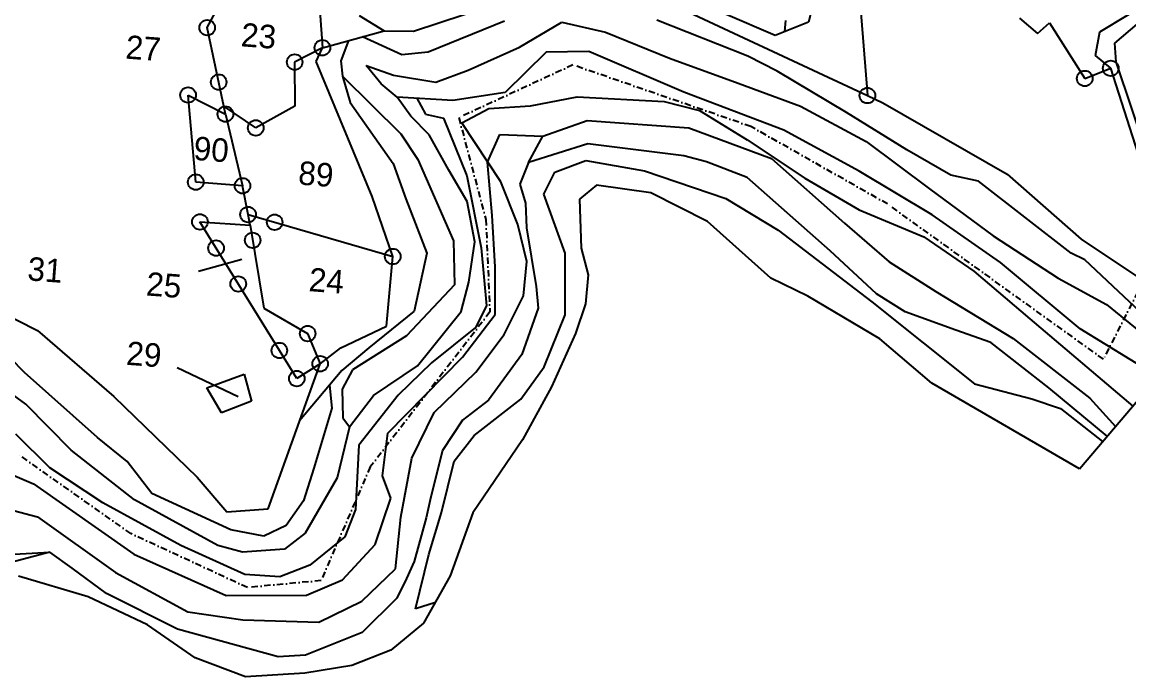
# Model space of a CAD drawing. Header units: metres. Extents: x 305256 to 309406, y 1922831 to 1926292.
# Drawn here: x 307521 to 308402, y 1922844 to 1923364 of the extents above; entities that cross this region are included whole.
import ezdxf

# ---------------------------------------------------------------- set-up
doc = ezdxf.new("R2010")
doc.units = ezdxf.units.M
doc.linetypes.add('DASHDOT', pattern=[1, 0.5, -0.25, 0, -0.25])
for name, color, linetype in [('LINE_WATER', 4, 'Continuous'), ('OFF', 1, 'Continuous'), ('POLY_HATCH', 12, 'Continuous'), ('POLY_PARCEL', 6, 'Continuous'), ('POLY_WATER', 4, 'Continuous'), ('TEXT_PARCEL', 7, 'Continuous'), ('V_BOUND_STREAM_LINE', 7, 'DASHDOT')]:
    doc.layers.add(name, color=color, linetype=linetype)
doc.styles.add('TEXT_MAP', font='')
doc.styles.get('TEXT_MAP').set_extended_font_data('Kruti Dev 050')
doc.dimstyles.get("Standard").update_dxf_attribs({"dimtxt": 0.18, "dimasz": 0.18, "dimexe": 0.18, "dimexo": 0.0625, "dimgap": 0.09, "dimtad": 0, "dimtih": 1, "dimtoh": 1, "dimdec": 4, "dimzin": 0, "dimdsep": 46, "dimtxsty": 'Standard', "dimcen": 0.09, "dimadec": 0, "dimazin": 0, "dimtfac": 1, "dimtdec": 4, "dimtofl": 0, "dimtmove": 0, "dimatfit": 3, "dimfxl": 1, "dimtolj": 1, "dimtzin": 0, "dimarcsym": 0})

msp = doc.modelspace()

# ---------------------------------------------------------------- linework, layer by layer
for centre in [(307668.31, 1923360.04), (307759.94, 1923344.09), (307737.88, 1923332.68), (308387.12, 1923327.7), (307677.45, 1923316.7), (308366.47, 1923319.62), (307653.09, 1923306.47), (308193.53, 1923306.05), (307682.81, 1923291.28), (307706.95, 1923280.3), (307659.22, 1923237.19), (307696.4, 1923234.27), (307700.85, 1923211.41), (307662.52, 1923205.58), (307721.96, 1923205.29), (307675.38, 1923184.78), (307704.45, 1923190.94), (307815.91, 1923178.06), (307693.04, 1923156.21), (307748.23, 1923116.74), (307725.72, 1923103.35), (307758.19, 1923092.78), (307739.58, 1923080.95)]:
    msp.add_circle(centre, 6.19)
at = {"layer": 'LINE_WATER'}
for p, q in [((308098.37, 1923337.49), (308026, 1923366)), ((307904.79, 1923365.33), (307844.09, 1923340.55)), ((307916.74, 1923344.58), (307950.49, 1923364.4)), ((307950.49, 1923364.4), (307985.13, 1923356.32)), ((308390.51, 1923347.61), (308408.26, 1923362.73)), ((307780.84, 1923349.8), (307774.54, 1923333.57)), ((307823.03, 1923338.3), (307791.73, 1923352.78)), ((307985.13, 1923356.32), (308035.98, 1923335.88)), ((307844.09, 1923340.55), (307823.03, 1923338.3)), ((307875.8, 1923326.17), (307916.74, 1923344.58)), ((307937.95, 1923340.43), (307905.25, 1923308.58)), ((307971.86, 1923341.17), (307937.95, 1923340.43)), ((308047.55, 1923308.74), (307971.86, 1923341.17)), ((308391.56, 1923332.9), (308390.51, 1923347.61)), ((307774.54, 1923333.57), (307775.96, 1923321.44)), ((308035.98, 1923335.88), (308090.73, 1923316)), ((308121.7, 1923325.54), (308098.37, 1923337.49)), ((308417.21, 1923256.27), (308391.56, 1923332.9)), ((307775.96, 1923321.44), (307822.29, 1923275.54)), ((307775.96, 1923321.44), (307782.03, 1923300.63)), ((307806.83, 1923315.34), (307794.75, 1923329.85)), ((307794.75, 1923329.85), (307816.58, 1923322.31)), ((307816.58, 1923322.31), (307850.33, 1923316.65)), ((307850.33, 1923316.65), (307875.8, 1923326.17)), ((308177.03, 1923292.64), (308121.7, 1923325.54)), ((307819.51, 1923304.85), (307806.83, 1923315.34)), ((308090.73, 1923316), (308140.24, 1923297.59)), ((307830.39, 1923289.58), (307819.51, 1923304.85)), ((307863.8, 1923302.01), (307819.51, 1923304.85)), ((307835.09, 1923303.85), (307841.98, 1923291.35)), ((307905.25, 1923308.58), (307863.8, 1923302.01)), ((307925.63, 1923297.87), (307962.61, 1923305.03)), ((307962.61, 1923305.03), (308031.78, 1923301.26)), ((308126.98, 1923278.57), (308047.55, 1923308.74)), ((307782.03, 1923300.63), (307816.25, 1923251.99)), ((307871, 1923284.38), (307892.28, 1923295.66)), ((307892.28, 1923295.66), (307925.63, 1923297.87)), ((308031.78, 1923301.26), (308059.84, 1923294.08)), ((308140.24, 1923297.59), (308192.65, 1923269.54)), ((307844.81, 1923274.9), (307830.39, 1923289.58)), ((307841.98, 1923291.35), (307856.3, 1923288.03)), ((307856.3, 1923288.03), (307874.96, 1923242.13)), ((307935.32, 1923273.79), (307970.5, 1923286.34)), ((307970.5, 1923286.34), (308051.36, 1923280.42)), ((308059.84, 1923294.08), (308097.79, 1923270.8)), ((308224.92, 1923262.98), (308177.03, 1923292.64)), ((307901.93, 1923237.48), (307871, 1923284.38)), ((308051.36, 1923280.42), (308117.36, 1923255.86)), ((308186.87, 1923245.82), (308126.98, 1923278.57)), ((307822.29, 1923275.54), (307835.79, 1923255.15)), ((307860.58, 1923246.84), (307844.81, 1923274.9)), ((307891.41, 1923253.01), (307901.19, 1923274.99)), ((307901.19, 1923274.99), (307935.32, 1923273.79)), ((307923.89, 1923252.75), (307935.32, 1923273.79)), ((308097.79, 1923270.8), (308143.69, 1923240.39)), ((308192.65, 1923269.54), (308243.05, 1923231.8)), ((307971.15, 1923267.57), (307923.89, 1923252.75)), ((308047.41, 1923258.15), (307971.15, 1923267.57)), ((308259.99, 1923242.8), (308224.92, 1923262.98)), ((307816.25, 1923251.99), (307826.3, 1923223.83)), ((307835.79, 1923255.15), (307864.32, 1923190.57)), ((307895.13, 1923210.64), (307891.41, 1923253.01)), ((307923.89, 1923252.75), (307916.94, 1923235.6)), ((307944.82, 1923245.17), (307969.63, 1923254.33)), ((307969.63, 1923254.33), (308016.33, 1923246.27)), ((308065.46, 1923253.32), (308047.41, 1923258.15)), ((308097.89, 1923240.85), (308065.46, 1923253.32)), ((308117.36, 1923255.86), (308175.4, 1923204.63)), ((307875.09, 1923221.88), (307860.58, 1923246.84)), ((307874.96, 1923242.13), (307886.32, 1923185.04)), ((307936.06, 1923227.54), (307944.82, 1923245.17)), ((308016.33, 1923246.27), (308080.83, 1923224.19)), ((308245.08, 1923211.16), (308186.87, 1923245.82)), ((308281.85, 1923237.97), (308259.99, 1923242.8)), ((307915.55, 1923203.64), (307901.93, 1923237.48)), ((307916.94, 1923235.6), (307921.45, 1923220.51)), ((308163.89, 1923182.66), (308097.89, 1923240.85)), ((308143.69, 1923240.39), (308187.05, 1923215.08)), ((308355.72, 1923180.64), (308281.85, 1923237.97)), ((307953, 1923180.81), (307936.06, 1923227.54)), ((308243.05, 1923231.8), (308293.48, 1923194.48)), ((307826.3, 1923223.83), (307843.07, 1923180.72)), ((307881.11, 1923189.64), (307875.09, 1923221.88)), ((307921.45, 1923220.51), (307922.34, 1923200.95)), ((308080.83, 1923224.19), (308122.62, 1923199.11)), ((307897.39, 1923169.96), (307895.13, 1923210.64)), ((308187.05, 1923215.08), (308238.54, 1923193.71)), ((308299.48, 1923173.23), (308245.08, 1923211.16)), ((307922.64, 1923174.21), (307915.55, 1923203.64)), ((307922.34, 1923200.95), (307930.1, 1923154.09)), ((308122.62, 1923199.11), (308196.98, 1923142.06)), ((308175.4, 1923204.63), (308210.85, 1923173.69)), ((307864.32, 1923190.57), (307865, 1923155.47)), ((307876.43, 1923157.56), (307881.11, 1923189.64)), ((308238.54, 1923193.71), (308278.14, 1923166.39)), ((308293.48, 1923194.48), (308345.25, 1923160.71)), ((307843.07, 1923180.72), (307832.98, 1923134.65)), ((307886.32, 1923185.04), (307890.6, 1923138.81)), ((307953.1, 1923131.74), (307953, 1923180.81)), ((308200.87, 1923148.35), (308163.89, 1923182.66)), ((308366.51, 1923175.31), (308355.72, 1923180.64)), ((307920.07, 1923146.82), (307922.64, 1923174.21)), ((308210.85, 1923173.69), (308248.04, 1923150.13)), ((308362.7, 1923120.64), (308299.48, 1923173.23)), ((308420.02, 1923125.03), (308366.51, 1923175.31)), ((307897.47, 1923131.82), (307897.39, 1923169.96)), ((308278.14, 1923166.39), (308322.84, 1923128.57)), ((307865, 1923155.47), (307826.84, 1923114.96)), ((307870.28, 1923134.38), (307876.43, 1923157.56)), ((307930.1, 1923154.09), (307931.54, 1923137.04)), ((308345.25, 1923160.71), (308383.86, 1923139.91)), ((307904.52, 1923116.17), (307920.07, 1923146.82)), ((308223.68, 1923134.05), (308200.87, 1923148.35)), ((308248.04, 1923150.13), (308309.51, 1923112.88)), ((307890.6, 1923138.81), (307881.86, 1923121.53)), ((307931.54, 1923137.04), (307918.54, 1923100.14)), ((308196.98, 1923142.06), (308278.7, 1923076.85)), ((308383.86, 1923139.91), (308420.89, 1923109.6)), ((307832.98, 1923134.65), (307796.85, 1923105.55)), ((307835.51, 1923091.21), (307870.28, 1923134.38)), ((307871.37, 1923098.03), (307897.47, 1923131.82)), ((307936.37, 1923090.45), (307953.1, 1923131.74)), ((308263.78, 1923119.36), (308223.68, 1923134.05)), ((308322.84, 1923128.57), (308404.66, 1923059.17)), ((307881.86, 1923121.53), (307846.69, 1923093.57)), ((308291.69, 1923109.78), (308263.78, 1923119.36)), ((308424.52, 1923082.51), (308362.7, 1923120.64)), ((307522.85, 1923085.82), (307498.45, 1923110.75)), ((307826.84, 1923114.96), (307784.01, 1923087.82)), ((307882.13, 1923086.04), (307904.52, 1923116.17)), ((308309.51, 1923112.88), (308370.61, 1923065.37)), ((307796.85, 1923105.55), (307775.32, 1923087.28)), ((308337.82, 1923073.5), (308291.69, 1923109.78)), ((307811.99, 1923037.52), (307871.37, 1923098.03)), ((307846.69, 1923093.57), (307820.31, 1923067.82)), ((307918.54, 1923100.14), (307892.08, 1923063.89)), ((307581.13, 1923034.13), (307522.85, 1923085.82)), ((307775.32, 1923087.28), (307741.86, 1923047.4)), ((307784.01, 1923087.82), (307775.67, 1923072.6)), ((307800.6, 1923067.41), (307835.51, 1923091.21)), ((307848.83, 1923054.12), (307882.13, 1923086.04)), ((307917.91, 1923064.51), (307936.37, 1923090.45)), ((307524.09, 1923060.6), (307498.59, 1923079.06)), ((307765.71, 1923075.83), (307767.49, 1923057.52)), ((308278.7, 1923076.85), (308324.38, 1923064.88)), ((307775.67, 1923072.6), (307776.29, 1923049.85)), ((307781.59, 1923042.61), (307800.6, 1923067.41)), ((307820.31, 1923067.82), (307789.04, 1923028.08)), ((308384.17, 1923035.09), (308337.82, 1923073.5)), ((307560.11, 1923024.16), (307524.09, 1923060.6)), ((307767.49, 1923057.52), (307753.07, 1923009.84)), ((307892.08, 1923063.89), (307871.35, 1923047.79)), ((307880.74, 1923035.64), (307917.91, 1923064.51)), ((308324.38, 1923064.88), (308347.18, 1923057.18)), ((308370.61, 1923065.37), (308390.84, 1923042.93)), ((307776.29, 1923049.85), (307781.59, 1923042.61)), ((307831.2, 1923017.75), (307848.83, 1923054.12)), ((308347.18, 1923057.18), (308380.57, 1923030.85)), ((307781.59, 1923042.61), (307771.83, 1923001.95)), ((307871.35, 1923047.79), (307855.48, 1923023.67)), ((307543.14, 1923010.1), (307516.18, 1923036.78)), ((307604.58, 1923015.17), (307581.13, 1923034.13)), ((307807.65, 1923003.66), (307811.99, 1923037.52)), ((307864.88, 1923015.29), (307880.74, 1923035.64)), ((307610.59, 1922984.62), (307560.11, 1923024.16)), ((307789.04, 1923028.08), (307786.36, 1922976.85)), ((307855.48, 1923023.67), (307846.13, 1922986.85)), ((307624.15, 1922989.47), (307604.58, 1923015.17)), ((307822.42, 1922970.75), (307831.2, 1923017.75)), ((307854.73, 1922974.6), (307864.88, 1923015.29)), ((307504.14, 1923008.46), (307529.99, 1922997.22)), ((307585.34, 1922982.26), (307543.14, 1923010.1)), ((307753.07, 1923009.84), (307744.95, 1922983.85)), ((307529.99, 1922997.22), (307610.04, 1922941.37)), ((307771.83, 1923001.95), (307746.12, 1922958.17)), ((307814.42, 1922985.96), (307807.65, 1923003.66)), ((307687.09, 1922960.83), (307624.15, 1922989.47)), ((307846.13, 1922986.85), (307842.49, 1922970.19)), ((307647.45, 1922948.38), (307585.34, 1922982.26)), ((307676.69, 1922948.23), (307610.59, 1922984.62)), ((307744.95, 1922983.85), (307731.05, 1922964.1)), ((307801.94, 1922949.17), (307814.42, 1922985.96)), ((307514.28, 1922976.13), (307533.33, 1922970.93)), ((307533.33, 1922970.93), (307595.36, 1922926.73)), ((307786.36, 1922976.85), (307777.78, 1922955.25)), ((307818.17, 1922929.78), (307822.42, 1922970.75)), ((307842.49, 1922970.19), (307832.94, 1922935.57)), ((307844.57, 1922940.97), (307854.73, 1922974.6)), ((307713.46, 1922955.77), (307687.09, 1922960.83)), ((307731.05, 1922964.1), (307713.46, 1922955.77)), ((307746.12, 1922958.17), (307729.78, 1922945.38)), ((307777.78, 1922955.25), (307749.97, 1922932.72)), ((307500.51, 1922940.52), (307543.15, 1922942.94)), ((307543.15, 1922942.94), (307504.25, 1922932.59)), ((307560.96, 1922930.11), (307543.15, 1922942.94)), ((307698.14, 1922925.16), (307647.45, 1922948.38)), ((307696.5, 1922942.89), (307676.69, 1922948.23)), ((307729.78, 1922945.38), (307696.5, 1922942.89)), ((307775.86, 1922920.91), (307801.94, 1922949.17)), ((307610.04, 1922941.37), (307683.52, 1922908.53)), ((307832.94, 1922935.57), (307826.99, 1922922)), ((307834.06, 1922897.94), (307844.57, 1922940.97)), ((307588.08, 1922910.03), (307560.96, 1922930.11)), ((307595.36, 1922926.73), (307652.81, 1922895.61)), ((307726.02, 1922923.29), (307698.14, 1922925.16)), ((307749.97, 1922932.72), (307726.02, 1922923.29)), ((307791.21, 1922903.91), (307818.17, 1922929.78)), ((307747.43, 1922908.64), (307775.86, 1922920.91)), ((307826.99, 1922922), (307819.06, 1922906.38)), ((307644.66, 1922881.7), (307588.08, 1922910.03)), ((307683.52, 1922908.53), (307747.43, 1922908.64)), ((307757.11, 1922887.39), (307791.21, 1922903.91)), ((307819.06, 1922906.38), (307791.65, 1922879.13)), ((307849.81, 1922903.01), (307834.06, 1922897.94)), ((307652.81, 1922895.61), (307696.62, 1922889.2)), ((307724.69, 1922859.61), (307644.66, 1922881.7)), ((307696.62, 1922889.2), (307757.11, 1922887.39)), ((307791.65, 1922879.13), (307746.51, 1922861.06)), ((307746.51, 1922861.06), (307724.69, 1922859.61))]:
    msp.add_line(p, q, dxfattribs=at)
at = {"layer": 'OFF'}
msp.add_line((308362.14, 1923009.18), (308466.16, 1923131.46), dxfattribs=at)
at = {"layer": 'POLY_HATCH'}
for p, q in [((308158.41, 1923410.42), (308146.77, 1923364.27)), ((308120.14, 1923353.91), (308080.69, 1923370.69)), ((308146.77, 1923364.27), (308120.14, 1923353.91))]:
    msp.add_line(p, q, dxfattribs=at)
at = {"layer": 'POLY_HATCH', "linetype": 'Continuous'}
msp.add_line((308127.86, 1923356.91), (308128.53, 1923365.75), dxfattribs=at)
at = {"layer": 'POLY_PARCEL'}
for p, q in [((308170.89, 1923587.05), (308193.53, 1923306.05)), ((307668.31, 1923360.04), (307703.08, 1923425.49)), ((307757.81, 1923373.26), (307759.94, 1923344.09)), ((307789.32, 1923369.83), (307808.97, 1923357.49)), ((308314.43, 1923367.67), (308328.9, 1923355.29)), ((307681.49, 1923297.54), (307668.31, 1923360.04)), ((308328.9, 1923355.29), (308338.38, 1923363.81)), ((308338.38, 1923363.81), (308366.47, 1923319.62)), ((307759.94, 1923344.09), (307737.88, 1923332.68)), ((307737.88, 1923332.68), (307737.96, 1923297.52)), ((308366.47, 1923319.62), (308387.12, 1923327.7)), ((307659.22, 1923237.19), (307653.09, 1923306.47)), ((307653.09, 1923306.47), (307682.81, 1923291.28)), ((307706.95, 1923280.3), (307681.49, 1923297.54)), ((307682.81, 1923291.28), (307681.49, 1923297.54)), ((307737.96, 1923297.52), (307706.95, 1923280.3)), ((307682.81, 1923291.28), (307696.4, 1923234.27)), ((307696.4, 1923234.27), (307659.22, 1923237.19)), ((307700.85, 1923211.41), (307696.4, 1923234.27)), ((307700.85, 1923211.41), (307815.91, 1923178.06)), ((307702.47, 1923203.08), (307700.85, 1923211.41)), ((307739.58, 1923080.95), (307662.52, 1923205.58)), ((307662.52, 1923205.58), (307702.47, 1923203.08)), ((307702.47, 1923203.08), (307713.25, 1923137.03)), ((307713.25, 1923137.03), (307748.23, 1923116.74)), ((307748.23, 1923116.74), (307758.19, 1923092.78)), ((307758.19, 1923092.78), (307739.58, 1923080.95)), ((307668.04, 1923073.57), (307697.66, 1923084.46)), ((307697.66, 1923084.46), (307703.61, 1923063.15)), ((307679.76, 1923053.72), (307668.04, 1923073.57)), ((307703.61, 1923063.15), (307679.76, 1923053.72))]:
    msp.add_line(p, q, dxfattribs=at)
at = {"layer": 'POLY_WATER'}
for p, q in [((308009.31, 1923392.2), (308193.53, 1923306.05)), ((307832.42, 1923357.3), (307913.97, 1923384.41)), ((308378.41, 1923356.69), (308427.15, 1923386.36)), ((307759.94, 1923344.09), (307808.97, 1923357.49)), ((307808.97, 1923357.49), (307832.42, 1923357.3)), ((308375.04, 1923337.97), (308378.41, 1923356.69)), ((307755.06, 1923333.13), (307759.94, 1923344.09)), ((307799.49, 1923225.82), (307755.06, 1923333.13)), ((308387.12, 1923327.7), (308375.04, 1923337.97)), ((308411.1, 1923253.23), (308387.12, 1923327.7)), ((308193.53, 1923306.05), (308205.79, 1923300.31)), ((308205.79, 1923300.31), (308304.74, 1923243.66)), ((308304.74, 1923243.66), (308363.54, 1923191.78)), ((307977.95, 1923234.84), (307964.39, 1923223.78)), ((308021.24, 1923228.77), (307977.95, 1923234.84)), ((307815.91, 1923178.06), (307799.49, 1923225.82)), ((308066.35, 1923205.83), (308021.24, 1923228.77)), ((307964.39, 1923223.78), (307965.77, 1923184.63)), ((308116.62, 1923160.81), (308066.35, 1923205.83)), ((308363.54, 1923191.78), (308413.09, 1923158.83)), ((307965.77, 1923184.63), (307971.3, 1923163.44)), ((307810.93, 1923122.57), (307815.91, 1923178.06)), ((307971.3, 1923163.44), (307969.24, 1923140.36)), ((308146.26, 1923146.48), (308116.62, 1923160.81)), ((308203.39, 1923112.52), (308146.26, 1923146.48)), ((307969.24, 1923140.36), (307961.25, 1923116.79)), ((307499.98, 1923135.97), (307533.31, 1923119.16)), ((307533.31, 1923119.16), (307594.02, 1923066.77)), ((307774.52, 1923105.45), (307810.93, 1923122.57)), ((307961.25, 1923116.79), (307942.23, 1923074.53)), ((308244.84, 1923077.44), (308203.39, 1923112.52)), ((307758.19, 1923092.78), (307774.52, 1923105.45)), ((307716.68, 1922977.42), (307758.19, 1923092.78)), ((308362.14, 1923009.18), (308244.84, 1923077.44)), ((307594.02, 1923066.77), (307660.29, 1923002.48)), ((307942.23, 1923074.53), (307919.17, 1923032.27)), ((307919.17, 1923032.27), (307879.72, 1922974.21)), ((307660.29, 1923002.48), (307683.97, 1922974.96)), ((307683.97, 1922974.96), (307716.68, 1922977.42)), ((307879.72, 1922974.21), (307861.65, 1922924.14)), ((307573.7, 1922907.51), (307518.15, 1922923.86)), ((307861.65, 1922924.14), (307840.49, 1922886.38)), ((307620.71, 1922885.05), (307573.7, 1922907.51)), ((307658.76, 1922858.92), (307620.71, 1922885.05)), ((307840.49, 1922886.38), (307814.36, 1922865.12)), ((307814.36, 1922865.12), (307783.34, 1922852.9)), ((307698.88, 1922843.8), (307658.76, 1922858.92)), ((307745.95, 1922846.74), (307698.88, 1922843.8)), ((307783.34, 1922852.9), (307745.95, 1922846.74))]:
    msp.add_line(p, q, dxfattribs=at)
at = {"layer": 'V_BOUND_STREAM_LINE', "ltscale": 10}
for p, q in [((307959.24, 1923330.38), (307868.47, 1923288.51)), ((308100.76, 1923281.49), (307959.24, 1923330.38)), ((307868.47, 1923288.51), (307889.98, 1923207.61)), ((308209.56, 1923219.82), (308100.76, 1923281.49)), ((308381.3, 1923096.42), (308209.56, 1923219.82)), ((307889.98, 1923207.61), (307893.22, 1923133.96)), ((308413.09, 1923158.83), (308381.3, 1923096.42)), ((307893.22, 1923133.96), (307798.06, 1923010.81)), ((307607.67, 1922957.69), (307518.92, 1923020.2)), ((307798.06, 1923010.81), (307758.88, 1922920.41)), ((307700.26, 1922914.86), (307607.67, 1922957.69)), ((307758.88, 1922920.41), (307700.26, 1922914.86))]:
    msp.add_line(p, q, dxfattribs=at)

# ---------------------------------------------------------------- texts
at = {"layer": 'TEXT_PARCEL', "style": 'TEXT_MAP'}
for s, p in [('23', (307694.7, 1923345.25)), ('27', (307602.88, 1923335.47)), ('90', (307657.02, 1923254.95)), ('89', (307740.28, 1923235.35)), ('31', (307524.83, 1923159.19)), ('25', (307619.29, 1923147.12)), ('24', (307748.65, 1923150.56)), ('29', (307603.45, 1923092))]:
    msp.add_text(s, height=18.691, rotation=355.67044, dxfattribs=at).set_placement(p)

# ---------------------------------------------------------------- leaders
for points in [[(307661.31, 1923166.43), (307695.89, 1923175.99)], [(307644.37, 1923089.86), (307692.9, 1923066.61)]]:
    msp.add_leader(points, dimstyle='Standard', override={"dimtxt": 2.5, "dimasz": 2.5, "dimexe": 1.25, "dimexo": 0.625, "dimgap": 0.625, "dimtad": 1, "dimtih": 0, "dimtoh": 0, "dimzin": 8, "dimcen": 2.5, "dimtofl": 1})

doc.saveas('drawing.dxf')
